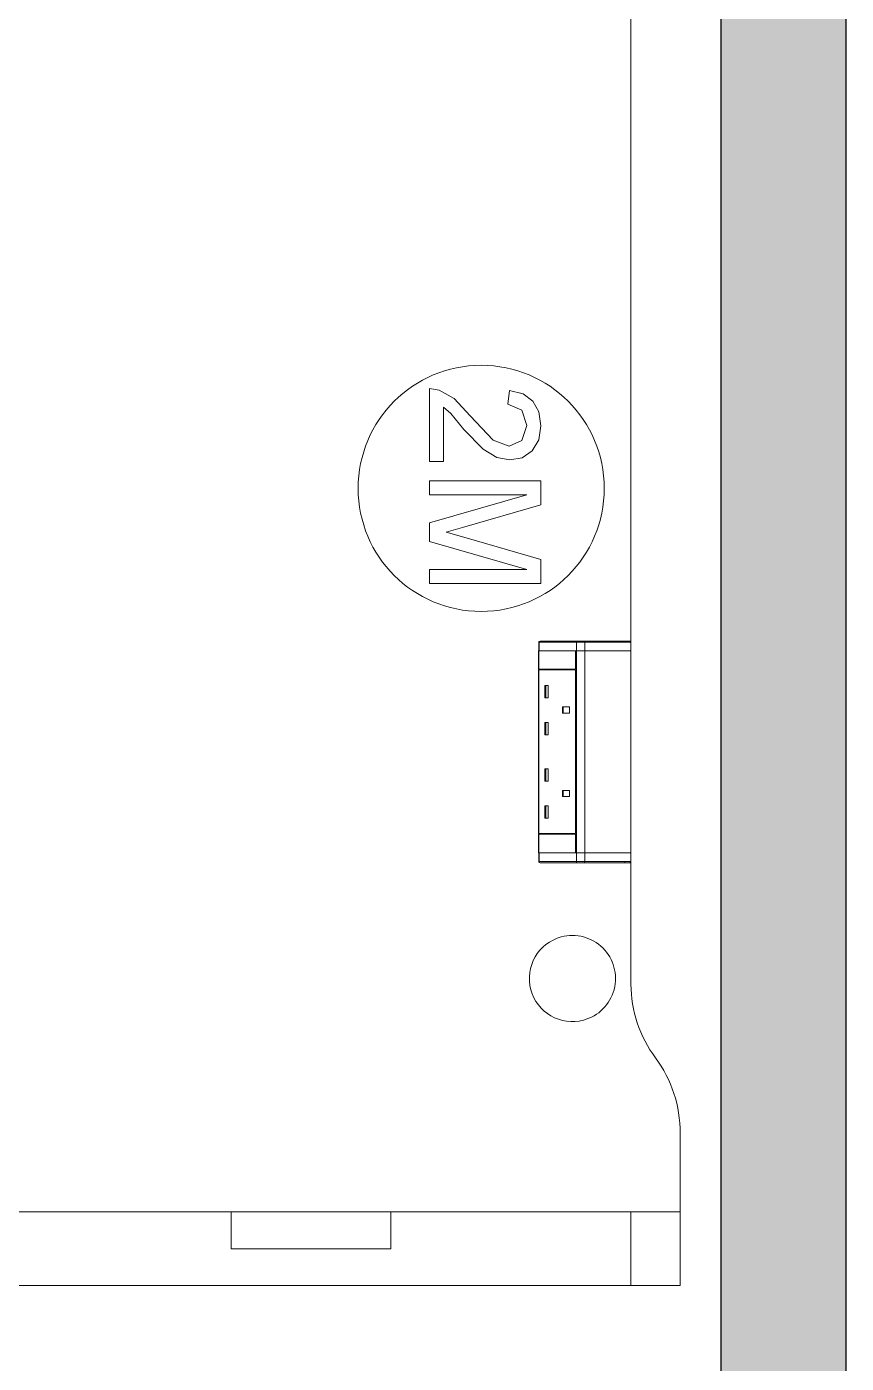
# Model space of a CAD drawing. Header units: millimetres. Extents: x 79795 to 317870, y -36033 to 97293.
# Drawn here: x 227347 to 228013, y 32547 to 33633 of the extents above; entities that cross this region are included whole.
import ezdxf

# ---------------------------------------------------------------- set-up
doc = ezdxf.new("R2010")
doc.units = ezdxf.units.MM
doc.header["$MEASUREMENT"] = 0
for name, color, linetype, lineweight in [('CSM-STL-XX-ZZ-M3-A-XXXX-00001_detached _19_04_21__rvt-1-Level 4$0$A-WALL-PATT', 7, 'CONTINUOUS', 9), ('CSM-STL-XX-ZZ-M3-A-XXXX-00001_detached _19_04_21__rvt-1-Level 4$0$I-WALL', 7, 'CONTINUOUS', 9), ('I-FURN', 8, 'CONTINUOUS', 9)]:
    doc.layers.add(name, color=color, linetype=linetype, lineweight=lineweight)

msp = doc.modelspace()

# ---------------------------------------------------------------- hatches: boundary and pattern name
at = {"layer": 'CSM-STL-XX-ZZ-M3-A-XXXX-00001_detached _19_04_21__rvt-1-Level 4$0$A-WALL-PATT'}
msp.add_hatch(color=256, dxfattribs=at).paths.add_polyline_path([(227952.4, 29859.3), (228012.8, 29859.3), (228012.8, 34245.3), (227910.8, 34245.3), (227910.8, 29859.3)], flags=0)

# ---------------------------------------------------------------- linework, layer by layer
at = {"layer": 'CSM-STL-XX-ZZ-M3-A-XXXX-00001_detached _19_04_21__rvt-1-Level 4$0$I-WALL', "lineweight": 30}
for p, q in [((227910.8, 34245.3), (227910.8, 29859.3)), ((228012.8, 29859.3), (228012.8, 34245.3))]:
    msp.add_line(p, q, dxfattribs=at)
at = {"layer": 'I-FURN'}
for p, q in [((227837.9, 33132.5), (227837.9, 33964.8)), ((227837.9, 33964.8), (227837.9, 33132.5)), ((227682.1, 33337.3), (227674.3, 33338.5)), ((227674.3, 33338.5), (227674.3, 33279.2)), ((227694.1, 33330.4), (227682.1, 33337.3)), ((227739.3, 33337.1), (227737.9, 33325.8)), ((227750.2, 33334.3), (227739.3, 33337.1)), ((227758.2, 33328.4), (227750.2, 33334.3)), ((227685.6, 33279.2), (227685.6, 33323.5)), ((227685.6, 33323.5), (227691.4, 33318.4)), ((227707.2, 33316.3), (227694.1, 33330.4)), ((227737.9, 33325.8), (227749.3, 33321)), ((227763.1, 33319.6), (227758.2, 33328.4)), ((227691.4, 33318.4), (227702.2, 33305.4)), ((227726, 33296.7), (227707.2, 33316.3)), ((227749.3, 33321), (227753.4, 33308.5)), ((227764.7, 33308.2), (227763.1, 33319.6)), ((227702.2, 33305.4), (227717.7, 33289.3)), ((227753.4, 33308.5), (227749.2, 33296.5)), ((227762.9, 33296.8), (227764.7, 33308.2)), ((227738.8, 33291.9), (227726, 33296.7)), ((227749.2, 33296.5), (227738.8, 33291.9)), ((227757.5, 33288), (227762.9, 33296.8)), ((227717.7, 33289.3), (227728.8, 33282.6)), ((227728.8, 33282.6), (227739.5, 33280.6)), ((227739.5, 33280.6), (227749.4, 33282.4)), ((227749.4, 33282.4), (227757.5, 33288)), ((227674.3, 33279.2), (227685.6, 33279.2)), ((227674.3, 33263.6), (227674.3, 33252.3)), ((227764.7, 33263.6), (227674.3, 33263.6)), ((227764.7, 33244.2), (227764.7, 33263.6)), ((227674.3, 33252.3), (227753.4, 33252.3)), ((227753.4, 33252.3), (227674.3, 33229.6)), ((227701, 33225.7), (227764.7, 33244.2)), ((227674.3, 33229.6), (227674.3, 33214.3)), ((227687.7, 33221.9), (227701, 33225.7)), ((227674.3, 33214.3), (227753.4, 33191.6)), ((227702.1, 33217.9), (227687.7, 33221.9)), ((227764.7, 33199.7), (227702.1, 33217.9)), ((227764.7, 33180.3), (227764.7, 33199.7)), ((227753.4, 33191.6), (227674.3, 33191.6)), ((227674.3, 33191.6), (227674.3, 33180.3)), ((227674.3, 33180.3), (227764.7, 33180.3)), ((227763, 33125.5), (227763, 33132.5)), ((227763.2, 33132.5), (227763, 33132.5)), ((227763, 33125.5), (227763, 33132.5)), ((227763, 33125.5), (227763, 33132.5)), ((227793.5, 33132.5), (227763.2, 33132.5)), ((227763.2, 33132.5), (227763.2, 33125.5)), ((227763.4, 33133.3), (227763.4, 33133.3)), ((227764, 33133.5), (227794.3, 33133.5)), ((227764, 33133.5), (227794.3, 33133.5)), ((227800.4, 33132.5), (227793.5, 33132.5)), ((227793.5, 33132.5), (227793.5, 33125.5)), ((227832.9, 33133.5), (227794.3, 33133.5)), ((227794.3, 33133.5), (227799.8, 33133.5)), ((227799.8, 33133.5), (227836.9, 33133.5)), ((227837.9, 33132.5), (227800.4, 33132.5)), ((227800.4, 33132.5), (227800.4, 33125.5)), ((227832.9, 33132.5), (227832.9, 33133.5)), ((227836.9, 33133.5), (227832.9, 33133.5)), ((227836.9, 33133.5), (227836.9, 33133.5)), ((227837.9, 33132.5), (227837.9, 33125.5)), ((227837.9, 33132.5), (227837.9, 33125.5)), ((227762.8, 33125.5), (227762.8, 33110.5)), ((227792.7, 33125.5), (227762.8, 33125.5)), ((227763.2, 33125.5), (227763, 33125.5)), ((227763, 32961.5), (227763, 33125.4)), ((227793.5, 33125.5), (227763.2, 33125.5)), ((227792.7, 33110.5), (227792.7, 33125.5)), ((227792.7, 33125.5), (227795.1, 33125.5)), ((227792.9, 33125.4), (227792.9, 33110.5)), ((227793.5, 33125.4), (227792.9, 33125.4)), ((227800.4, 33125.5), (227793.5, 33125.5)), ((227793.5, 33125.4), (227800.4, 33125.4)), ((227793.5, 32961.5), (227793.5, 33125.4)), ((227837.9, 33125.5), (227800.4, 33125.5)), ((227800.4, 33125.4), (227837.9, 33125.4)), ((227800.4, 32961.5), (227800.4, 33125.4)), ((227837.9, 33125.4), (227837.9, 32961.5)), ((227837.9, 32961.5), (227837.9, 33125.4)), ((227762.8, 33110.5), (227792.7, 33110.5)), ((227762.8, 33110), (227762.8, 32977)), ((227762.8, 33110), (227792.7, 33110)), ((227763.2, 33110.5), (227763.2, 33110)), ((227792.7, 32977), (227792.7, 33110)), ((227792.9, 33110), (227792.9, 32977)), ((227767.9, 33097.4), (227770.7, 33097.4)), ((227767.9, 33087.4), (227767.9, 33097.4)), ((227768.6, 33087.4), (227768.6, 33097.4)), ((227770.7, 33087.4), (227770.7, 33097.4)), ((227767.9, 33087.4), (227770.7, 33087.4)), ((227782.2, 33079.9), (227787.9, 33079.9)), ((227782.2, 33074.9), (227782.2, 33079.9)), ((227782.2, 33074.9), (227787.9, 33074.9)), ((227782.9, 33074.9), (227782.9, 33079.9)), ((227787.9, 33074.9), (227787.9, 33079.9)), ((227767.9, 33067.4), (227770.7, 33067.4)), ((227767.9, 33057.4), (227767.9, 33067.4)), ((227768.6, 33057.4), (227768.6, 33067.4)), ((227770.7, 33057.4), (227770.7, 33067.4)), ((227767.9, 33057.4), (227770.7, 33057.4)), ((227767.9, 33029.6), (227770.7, 33029.6)), ((227767.9, 33019.6), (227767.9, 33029.6)), ((227768.6, 33019.6), (227768.6, 33029.6)), ((227770.7, 33019.6), (227770.7, 33029.6)), ((227767.9, 33019.6), (227770.7, 33019.6)), ((227782.2, 33012.1), (227787.9, 33012.1)), ((227782.2, 33007.1), (227782.2, 33012.1)), ((227782.9, 33007.1), (227782.9, 33012.1)), ((227787.9, 33012.1), (227787.9, 33007.1)), ((227767.9, 32999.6), (227770.7, 32999.6)), ((227767.9, 32989.6), (227767.9, 32999.6)), ((227768.6, 32989.6), (227768.6, 32999.6)), ((227770.7, 32989.6), (227770.7, 32999.6)), ((227787.9, 33007.1), (227782.2, 33007.1)), ((227767.9, 32989.6), (227770.7, 32989.6)), ((227762.8, 32977), (227792.7, 32977)), ((227792.7, 32976.5), (227762.8, 32976.5)), ((227762.8, 32976.5), (227762.8, 32961.5)), ((227763.2, 32977), (227763.2, 32976.5)), ((227792.7, 32961.5), (227792.7, 32976.5)), ((227792.9, 32976.5), (227792.9, 32961.5)), ((227762.8, 32961.5), (227792.7, 32961.5)), ((227763, 32954.4), (227763, 32961.4)), ((227763, 32954.4), (227763, 32961.4)), ((227763, 32961.4), (227763, 32954.4)), ((227763, 32961.4), (227763.2, 32961.4)), ((227763, 32954.4), (227763.2, 32954.4)), ((227763.2, 32954.4), (227763.2, 32961.4)), ((227763.2, 32961.4), (227793.5, 32961.4)), ((227763.2, 32954.4), (227793.5, 32954.4)), ((227763.4, 32953.7), (227763.4, 32953.6)), ((227792.9, 32961.5), (227793.5, 32961.5)), ((227800.4, 32961.5), (227793.5, 32961.5)), ((227793.5, 32954.4), (227793.5, 32961.4)), ((227793.5, 32961.4), (227800.4, 32961.4)), ((227793.5, 32954.4), (227800.4, 32954.4)), ((227837.9, 32961.5), (227800.4, 32961.5)), ((227800.4, 32954.4), (227800.4, 32961.4)), ((227800.4, 32961.4), (227837.9, 32961.4)), ((227800.4, 32954.4), (227837.9, 32954.4)), ((227832.9, 32953.4), (227832.9, 32954.4)), ((227837.9, 32961.4), (227837.9, 32954.4)), ((227837.9, 32954.4), (227837.9, 32961.4)), ((227837.9, 32854.8), (227837.9, 32954.4)), ((227837.9, 32954.4), (227837.9, 32854.8)), ((227794.3, 32953.4), (227764, 32953.4)), ((227794.3, 32953.4), (227764, 32953.4)), ((227794.3, 32953.4), (227832.9, 32953.4)), ((227799.8, 32953.4), (227794.3, 32953.4)), ((227836.9, 32953.4), (227799.8, 32953.4)), ((227832.9, 32953.4), (227836.9, 32953.4)), ((227877.9, 32609.8), (227877.9, 32733.7)), ((227877.9, 32733.7), (227877.9, 32609.8)), ((227077.9, 32669.8), (227512.9, 32669.8)), ((227837.9, 32669.8), (227117.9, 32669.8)), ((227512.9, 32669.8), (227642.9, 32669.8)), ((227512.9, 32669.8), (227512.9, 32639.8)), ((227512.9, 32639.8), (227512.9, 32669.8)), ((227642.9, 32669.8), (227877.9, 32669.8)), ((227642.9, 32669.8), (227642.9, 32639.8)), ((227642.9, 32669.8), (227642.9, 32639.8)), ((227877.9, 32669.8), (227837.9, 32669.8)), ((227837.9, 32669.8), (227837.9, 32609.8)), ((227837.9, 32669.8), (227837.9, 32609.8)), ((227877.9, 32669.8), (227877.9, 32609.8)), ((227877.9, 32669.8), (227877.9, 32609.8)), ((227642.9, 32639.8), (227512.9, 32639.8)), ((227512.9, 32639.8), (227642.9, 32639.8)), ((227877.9, 32609.8), (227077.9, 32609.8)), ((227077.9, 32609.8), (227877.9, 32609.8)), ((227877.9, 32609.8), (227077.9, 32609.8)), ((227117.9, 32609.8), (227837.9, 32609.8)), ((227837.9, 32609.8), (227877.9, 32609.8))]:
    msp.add_line(p, q, dxfattribs=at)
at = {"layer": 'I-FURN', "flags": 128}
for points in [[(227763.2, 33133), (227763.1, 33133), (227763.1, 33133), (227763.1, 33132.9), (227763.1, 33132.9), (227763.1, 33132.9), (227763.1, 33132.8), (227763.1, 33132.8), (227763, 33132.7), (227763, 33132.7), (227763, 33132.7), (227763, 33132.6), (227763, 33132.6), (227763, 33132.5), (227763, 33132.5)], [(227794.3, 33133.5), (227794.4, 33133.5), (227794.5, 33133.5), (227794.6, 33133.5), (227794.7, 33133.5), (227794.8, 33133.5), (227794.9, 33133.5), (227795.1, 33133.5), (227795.2, 33133.5), (227795.3, 33133.5), (227795.5, 33133.5), (227795.6, 33133.5), (227795.7, 33133.5), (227795.9, 33133.5), (227796, 33133.5), (227796.2, 33133.5), (227796.3, 33133.5), (227796.5, 33133.5), (227796.6, 33133.5), (227796.8, 33133.5), (227796.9, 33133.5), (227797.1, 33133.5), (227797.3, 33133.5), (227797.4, 33133.5), (227797.6, 33133.5), (227797.7, 33133.5), (227797.9, 33133.5), (227798.1, 33133.5), (227798.2, 33133.5), (227798.4, 33133.5), (227798.5, 33133.5), (227798.7, 33133.5), (227798.8, 33133.5), (227799, 33133.5), (227799.1, 33133.5), (227799.3, 33133.5), (227799.4, 33133.5), (227799.6, 33133.5), (227799.7, 33133.5), (227799.8, 33133.5)], [(227799.8, 33133.5), (227802.6, 33133.5), (227805.3, 33133.5), (227807.9, 33133.5), (227810.5, 33133.5), (227812.9, 33133.5), (227815.2, 33133.5), (227817.4, 33133.5), (227819.6, 33133.5), (227821.6, 33133.5), (227823.5, 33133.5), (227825.3, 33133.5), (227826.9, 33133.5), (227828.5, 33133.5), (227829.9, 33133.5), (227831.2, 33133.5), (227832.4, 33133.5), (227833.4, 33133.5), (227834.4, 33133.5), (227835.1, 33133.5), (227835.8, 33133.5), (227836.3, 33133.5), (227836.7, 33133.5), (227836.9, 33133.5)], [(227836.9, 33133.5), (227836.9, 33133.5), (227836.9, 33133.5), (227836.8, 33133.5), (227836.8, 33133.5), (227836.8, 33133.5), (227836.8, 33133.5), (227836.7, 33133.5), (227836.7, 33133.5), (227836.6, 33133.5), (227836.6, 33133.5), (227836.5, 33133.5), (227836.4, 33133.5), (227836.3, 33133.5), (227836.3, 33133.5), (227836.2, 33133.5), (227836.1, 33133.5), (227836, 33133.5), (227835.9, 33133.5), (227835.8, 33133.5), (227835.7, 33133.5), (227835.5, 33133.5), (227835.4, 33133.5), (227835.3, 33133.5), (227835.2, 33133.5), (227835, 33133.5), (227834.9, 33133.5), (227834.8, 33133.5), (227834.6, 33133.5), (227834.5, 33133.5), (227834.3, 33133.5), (227834.2, 33133.5), (227834, 33133.5), (227833.9, 33133.5), (227833.7, 33133.5), (227833.6, 33133.5), (227833.4, 33133.5), (227833.2, 33133.5), (227833.1, 33133.5), (227832.9, 33133.5), (227832.9, 33133.5)], [(227837.9, 33132.5), (227837.9, 33132.6), (227837.9, 33132.6), (227837.9, 33132.6), (227837.9, 33132.7), (227837.9, 33132.7), (227837.8, 33132.8), (227837.8, 33132.8), (227837.8, 33132.8), (227837.8, 33132.9), (227837.8, 33132.9), (227837.8, 33133), (227837.8, 33133), (227837.7, 33133), (227837.7, 33133.1), (227837.7, 33133.1), (227837.7, 33133.1), (227837.6, 33133.2), (227837.6, 33133.2), (227837.6, 33133.2), (227837.6, 33133.2), (227837.5, 33133.3), (227837.5, 33133.3), (227837.5, 33133.3), (227837.4, 33133.3), (227837.4, 33133.4), (227837.4, 33133.4), (227837.3, 33133.4), (227837.3, 33133.4), (227837.3, 33133.4), (227837.2, 33133.5), (227837.2, 33133.5), (227837.2, 33133.5), (227837.1, 33133.5), (227837.1, 33133.5), (227837, 33133.5), (227837, 33133.5), (227837, 33133.5), (227836.9, 33133.5), (227836.9, 33133.5), (227836.9, 33133.5)], [(227763, 32954.4), (227763, 32954.4), (227763, 32954.3), (227763, 32954.3), (227763, 32954.2), (227763, 32954.2), (227763.1, 32954.2), (227763.1, 32954.1), (227763.1, 32954.1), (227763.1, 32954.1), (227763.1, 32954), (227763.1, 32954), (227763.1, 32953.9), (227763.2, 32953.9)], [(227836.9, 32953.4), (227836.9, 32953.4), (227837, 32953.4), (227837, 32953.4), (227837, 32953.4), (227837.1, 32953.4), (227837.1, 32953.4), (227837.1, 32953.4), (227837.2, 32953.5), (227837.2, 32953.5), (227837.3, 32953.5), (227837.3, 32953.5), (227837.3, 32953.5), (227837.4, 32953.5), (227837.4, 32953.6), (227837.4, 32953.6), (227837.5, 32953.6), (227837.5, 32953.6), (227837.5, 32953.7), (227837.6, 32953.7), (227837.6, 32953.7), (227837.6, 32953.7), (227837.6, 32953.8), (227837.7, 32953.8), (227837.7, 32953.8), (227837.7, 32953.9), (227837.7, 32953.9), (227837.8, 32953.9), (227837.8, 32954), (227837.8, 32954), (227837.8, 32954), (227837.8, 32954.1), (227837.8, 32954.1), (227837.8, 32954.2), (227837.8, 32954.2), (227837.9, 32954.2), (227837.9, 32954.3), (227837.9, 32954.3), (227837.9, 32954.4), (227837.9, 32954.4), (227837.9, 32954.4)], [(227799.8, 32953.4), (227799.7, 32953.4), (227799.6, 32953.4), (227799.4, 32953.4), (227799.3, 32953.4), (227799.1, 32953.4), (227799, 32953.4), (227798.8, 32953.4), (227798.7, 32953.4), (227798.5, 32953.4), (227798.4, 32953.4), (227798.2, 32953.4), (227798.1, 32953.4), (227797.9, 32953.4), (227797.7, 32953.4), (227797.6, 32953.4), (227797.4, 32953.4), (227797.3, 32953.4), (227797.1, 32953.4), (227796.9, 32953.4), (227796.8, 32953.4), (227796.6, 32953.4), (227796.5, 32953.4), (227796.3, 32953.4), (227796.2, 32953.4), (227796, 32953.4), (227795.9, 32953.4), (227795.7, 32953.4), (227795.6, 32953.4), (227795.5, 32953.4), (227795.3, 32953.4), (227795.2, 32953.4), (227795.1, 32953.4), (227794.9, 32953.4), (227794.8, 32953.4), (227794.7, 32953.4), (227794.6, 32953.4), (227794.5, 32953.4), (227794.4, 32953.4), (227794.3, 32953.4)], [(227836.9, 32953.4), (227836.6, 32953.4), (227836.2, 32953.4), (227835.6, 32953.4), (227834.9, 32953.4), (227834.1, 32953.4), (227833.2, 32953.4), (227832.1, 32953.4), (227830.9, 32953.4), (227829.6, 32953.4), (227828.1, 32953.4), (227826.5, 32953.4), (227824.8, 32953.4), (227823, 32953.4), (227821.1, 32953.4), (227819, 32953.4), (227816.9, 32953.4), (227814.6, 32953.4), (227812.2, 32953.4), (227809.8, 32953.4), (227807.2, 32953.4), (227804.6, 32953.4), (227801.9, 32953.4), (227799.8, 32953.4)], [(227832.9, 32953.4), (227833, 32953.4), (227833.2, 32953.4), (227833.4, 32953.4), (227833.5, 32953.4), (227833.7, 32953.4), (227833.8, 32953.4), (227834, 32953.4), (227834.1, 32953.4), (227834.3, 32953.4), (227834.4, 32953.4), (227834.6, 32953.4), (227834.7, 32953.4), (227834.9, 32953.4), (227835, 32953.4), (227835.1, 32953.4), (227835.3, 32953.4), (227835.4, 32953.4), (227835.5, 32953.4), (227835.6, 32953.4), (227835.7, 32953.4), (227835.9, 32953.4), (227836, 32953.4), (227836.1, 32953.4), (227836.1, 32953.4), (227836.2, 32953.4), (227836.3, 32953.4), (227836.4, 32953.4), (227836.5, 32953.4), (227836.5, 32953.4), (227836.6, 32953.4), (227836.7, 32953.4), (227836.7, 32953.4), (227836.7, 32953.4), (227836.8, 32953.4), (227836.8, 32953.4), (227836.8, 32953.4), (227836.9, 32953.4), (227836.9, 32953.4), (227836.9, 32953.4)], [(227836.9, 32953.4), (227836.9, 32953.4), (227836.9, 32953.4)]]:
    msp.add_lwpolyline(points, dxfattribs=at)
at = {"layer": 'I-FURN'}
for centre, radius, start, end in [((227716.2, 33257.5), 100, 90, 270), ((227716.2, 33257.5), 100, 270, 90), ((227790.3, 32859.3), 35, 105, 285), ((227790.3, 32859.3), 35, 345.2996, 105), ((227790.3, 32859.3), 35, 285, 345), ((227937.9, 32854.8), 100, 180, 216.8699), ((227937.9, 32854.8), 100, 180, 216.8699), ((227777.8, 32734.8), 100, 359.3744, 36.8699), ((227777.8, 32734.8), 100, 359.3744, 36.8699)]:
    msp.add_arc(centre, radius, start, end, dxfattribs=at)
at = {"layer": 'I-FURN', "extrusion": (0, 0, -1)}
for centre, major_axis, ratio, start_param, end_param in [((227764, 33132.5), (0, 1), 0.819152, 4.712389, 6.283185), ((227794.3, 33132.5), (0, 1), 0.819152, 4.712389, 6.283185), ((227799.8, 33132.5), (0, 1), 0.56467, 0, 1.570796), ((227836.9, 33132.5), (0, 1), 0.998113, 0, 1.570796), ((227764, 32954.4), (0, -1), 0.819152, 0, 1.570796), ((227794.3, 32954.4), (0, 1), 0.819152, 3.141593, 4.712389), ((227799.8, 32954.4), (0, 1), 0.56467, 1.570796, 3.141593), ((227836.9, 32954.4), (0, 1), 0.998113, 1.570796, 3.141593)]:
    msp.add_ellipse(centre, major_axis=major_axis, ratio=ratio, start_param=start_param, end_param=end_param, dxfattribs=at)

doc.saveas('drawing.dxf')
